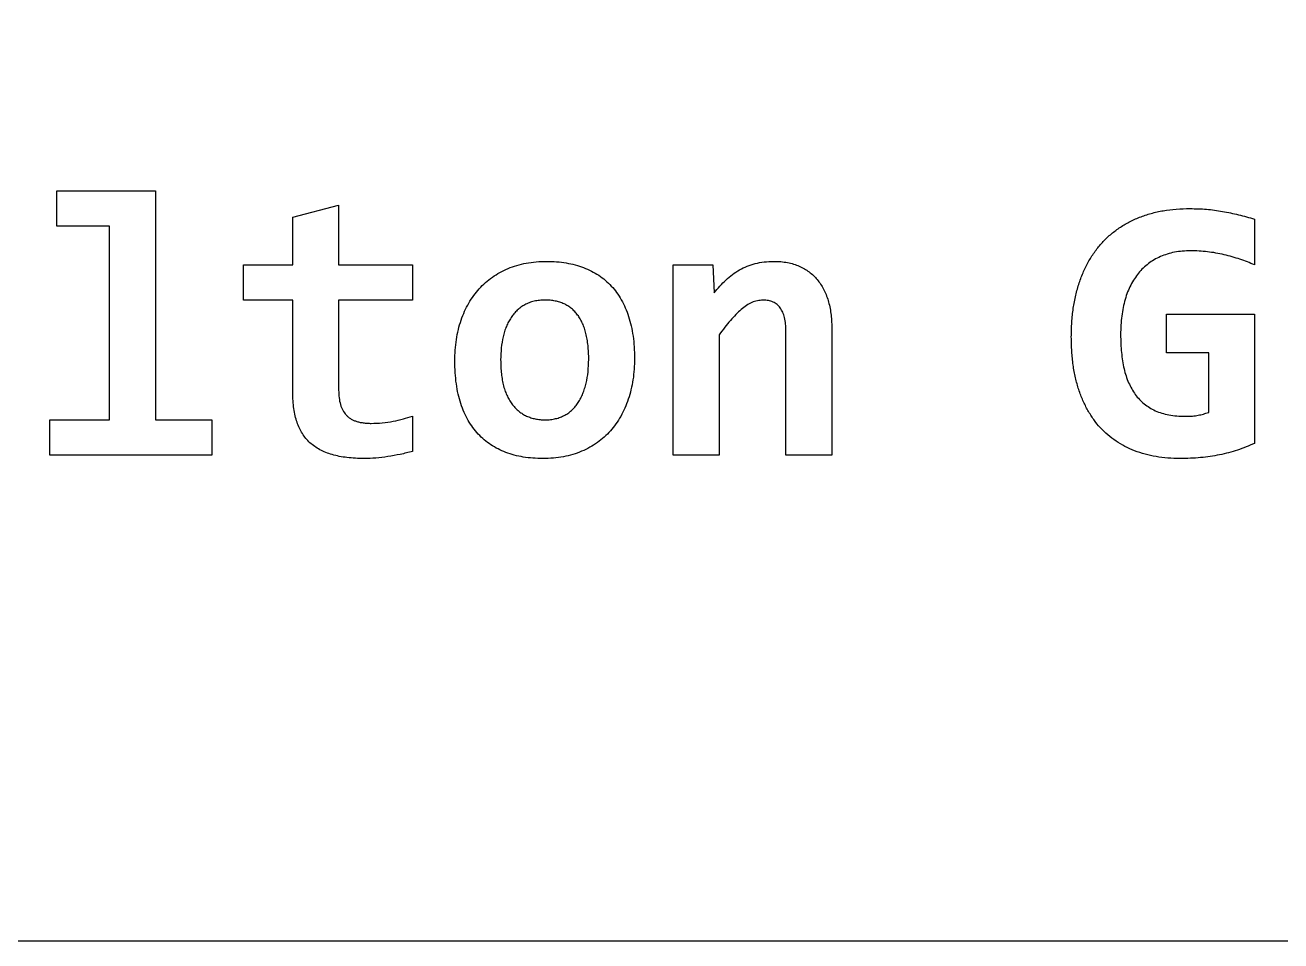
# Model space of a CAD drawing. Extents: x 0 to 260, y 0 to 99.
# Drawn here: x 159.98 to 176.39, y 0.12 to 12.09 of the extents above; entities that cross this region are included whole.
import ezdxf

# ---------------------------------------------------------------- set-up
doc = ezdxf.new("R2010")
doc.units = 0
doc.layers.get('0').update_dxf_attribs({"linetype": 'CONTINUOUS'})

msp = doc.modelspace()

# ---------------------------------------------------------------- linework, layer by layer
at = {"color": 7}
for points in [[(0.120758, 99.386226), (0.120758, 0.120751), (260.120757, 0.120751), (260.120757, 99.386226)], [(162.422933, 6.930914), (162.422933, 6.470751), (160.306266, 6.470751), (160.306266, 6.930914), (161.088512, 6.930914), (161.088512, 9.461706), (160.398293, 9.461706), (160.398293, 9.921843), (161.6867, 9.921843), (161.6867, 6.930914)], [(169.857867, 8.997892)], [(165.60296, 7.843224)], [(166.848216, 6.934539)]]:
    msp.add_lwpolyline(points, close=True, dxfattribs=at)
for points in [[(163.481271, 7.285403), (163.481269, 8.495422), (162.837064, 8.495422), (162.837064, 8.955558), (163.481269, 8.955558), (163.481269, 9.581086), (164.079457, 9.737826), (164.079457, 8.955558), (165.045758, 8.955558), (165.045758, 8.495422), (164.079454, 8.495422), (164.079454, 7.318449)], [(176.04322, 9.553834), (176.04322, 8.955585)], [(169.049023, 8.040973), (169.049023, 6.470724), (168.450834, 6.470724), (168.450834, 8.955506), (168.969216, 8.955506), (168.983583, 8.588846)], [(175.445034, 7.805177), (174.892859, 7.805177), (174.892859, 8.311325), (176.043222, 8.311325), (176.043222, 6.623177)], [(170.521495, 8.133789), (170.521487, 6.470751), (169.923299, 6.470751), (169.923299, 8.087725)], [(175.445039, 7.027989), (175.445034, 7.805177)], [(164.650319, 6.891544), (164.650319, 6.89202)], [(165.045758, 6.976925), (165.045758, 6.516762)]]:
    msp.add_lwpolyline(points, dxfattribs=at)
for points in [[(174.851896, 9.663769), (174.908062, 9.673558), (174.964741, 9.680437), (175.021573, 9.684671)], [(175.021573, 9.684671), (175.081377, 9.689169), (175.141348, 9.690492), (175.201307, 9.691814)], [(175.201307, 9.691814), (175.273301, 9.689169), (175.345302, 9.688375), (175.416991, 9.682554)], [(175.416991, 9.682554), (175.487558, 9.676733), (175.557823, 9.666679), (175.627649, 9.654508)], [(174.276716, 9.438714), (174.317679, 9.466469), (174.360184, 9.491922), (174.403972, 9.514941)], [(174.403972, 9.514941), (174.448994, 9.538488), (174.495373, 9.559682), (174.542736, 9.578202)], [(174.542736, 9.578202), (174.591668, 9.597252), (174.64165, 9.613762), (174.692284, 9.627812)], [(174.692284, 9.627812), (174.744862, 9.642364), (174.798143, 9.654402), (174.851896, 9.663769)], [(175.627649, 9.654508), (175.697658, 9.642337), (175.767227, 9.627732), (175.836154, 9.610667)], [(175.836154, 9.610667), (175.905612, 9.593469), (175.974415, 9.573652), (176.04322, 9.553834)], [(174.160961, 9.35029), (174.197746, 9.382014), (174.236486, 9.411462), (174.276716, 9.438714)], [(173.962523, 9.133861), (173.991484, 9.173707), (174.022718, 9.21186), (174.05599, 9.248188)], [(174.05599, 9.248188), (174.088983, 9.284197), (174.123982, 9.318382), (174.160961, 9.35029)], [(173.881277, 9.008052), (173.906095, 9.051391), (173.933146, 9.093486), (173.962523, 9.133861)], [(174.814489, 9.063535), (174.786388, 9.051364), (174.759019, 9.037341), (174.732524, 9.021837)], [(174.903641, 9.096608), (174.873378, 9.087083), (174.843543, 9.076235), (174.814489, 9.063535)], [(174.998547, 9.120949), (174.966482, 9.114599), (174.934832, 9.106397), (174.903641, 9.096608)], [(175.100641, 9.134708), (175.066402, 9.132062), (175.032247, 9.127564), (174.998547, 9.120949)], [(175.209205, 9.139735), (175.172986, 9.139682), (175.136768, 9.137089), (175.100641, 9.134708)], [(175.319208, 9.136824), (175.282598, 9.13947), (175.2459, 9.13947), (175.209205, 9.139735)], [(175.429212, 9.12677), (175.392633, 9.131004), (175.355962, 9.134708), (175.319208, 9.136824)], [(175.537778, 9.110895), (175.501789, 9.117245), (175.465544, 9.122272), (175.429212, 9.12677)], [(175.646345, 9.087877), (175.610324, 9.096343), (175.574182, 9.104281), (175.537778, 9.110895)], [(175.752752, 9.060572), (175.717541, 9.070626), (175.682002, 9.079622), (175.646345, 9.087877)], [(175.854127, 9.028927), (175.82052, 9.04004), (175.786788, 9.050888), (175.752752, 9.060572)], [(175.95119, 8.994426), (175.919217, 9.006861), (175.886729, 9.018238), (175.854127, 9.028927)], [(166.186051, 8.856313), (166.220751, 8.875628), (166.256563, 8.892799), (166.293178, 8.908092)], [(166.293178, 8.908092), (166.330762, 8.923703), (166.369193, 8.937434), (166.408216, 8.949076)], [(166.408216, 8.949076), (166.448169, 8.960982), (166.48874, 8.970772), (166.529724, 8.978551)], [(166.529724, 8.978551), (166.572517, 8.986488), (166.615756, 8.992309), (166.659139, 8.995749)], [(166.659139, 8.995749), (166.70433, 8.999453), (166.749677, 9.000511), (166.795024, 9.00157)], [(166.795024, 9.00157), (166.839164, 9.00157), (166.883302, 8.998924), (166.927318, 8.996542)], [(166.927318, 8.996542), (166.969215, 8.993632), (167.011001, 8.988605), (167.052421, 8.981461)], [(167.052421, 8.981461), (167.092101, 8.974582), (167.131444, 8.965851), (167.170333, 8.955532)], [(167.170333, 8.955532), (167.207541, 8.945478), (167.244334, 8.933836), (167.280336, 8.920316)], [(167.280336, 8.920316), (167.31515, 8.907087), (167.349228, 8.891926), (167.382431, 8.875019)], [(167.382431, 8.875019), (167.415094, 8.858351), (167.446907, 8.840041), (167.477337, 8.819642)], [(169.225169, 8.830411), (169.254318, 8.852106), (169.284798, 8.872188), (169.316477, 8.890074)], [(169.316477, 8.890074), (169.348229, 8.908066), (169.381186, 8.923808), (169.414978, 8.93754)], [(169.414978, 8.93754), (169.449409, 8.951563), (169.484707, 8.963205), (169.520666, 8.972756)], [(169.520666, 8.972756), (169.558674, 8.982811), (169.597422, 8.989954), (169.636421, 8.994452)], [(169.636421, 8.994452), (169.679355, 8.999215), (169.722596, 9.000538), (169.765837, 9.001596)], [(169.765837, 9.001596), (169.796568, 9.001543), (169.827297, 9.001543), (169.857867, 8.997892)], [(169.857867, 8.997839), (169.886553, 8.995193), (169.915102, 8.99096), (169.943425, 8.985668)], [(169.943425, 8.985668), (169.970342, 8.980376), (169.997057, 8.974291), (170.023232, 8.966353)], [(170.023232, 8.966353), (170.048182, 8.958681), (170.072624, 8.94942), (170.096566, 8.939022)], [(170.096566, 8.939022), (170.119691, 8.928968), (170.142331, 8.917855), (170.164151, 8.905235)], [(170.164151, 8.905235), (170.185583, 8.892799), (170.206196, 8.879041), (170.225982, 8.864251)], [(170.225982, 8.864251), (170.245297, 8.849699), (170.263833, 8.834168), (170.281343, 8.817525)], [(173.754018, 8.719735), (173.770819, 8.770694), (173.789864, 8.820938), (173.811536, 8.870019)], [(173.811536, 8.870019), (173.832359, 8.917194), (173.855642, 8.963284), (173.881277, 9.008052)], [(174.589448, 8.913992), (174.567779, 8.89309), (174.547347, 8.871103), (174.528334, 8.847847)], [(174.65775, 8.972227), (174.633832, 8.954236), (174.611038, 8.934736), (174.589448, 8.913992)], [(174.732524, 9.021837), (174.706674, 9.006755), (174.681658, 8.990245), (174.65775, 8.972227)], [(176.04322, 8.955585), (176.012705, 8.969079), (175.982191, 8.982308), (175.95119, 8.994426)], [(165.916435, 8.644223), (165.942047, 8.672507), (165.969029, 8.699574), (165.997681, 8.724736)], [(165.997681, 8.724736), (166.026423, 8.749871), (166.056847, 8.77334), (166.088272, 8.795221)], [(166.088272, 8.795221), (166.119842, 8.817181), (166.152425, 8.837687), (166.186051, 8.856313)], [(167.477337, 8.819642), (167.507166, 8.799534), (167.535664, 8.777679), (167.562895, 8.754237)], [(167.562895, 8.754237), (167.590404, 8.730425), (167.616616, 8.705368), (167.641262, 8.678725)], [(169.060521, 8.677984), (169.086027, 8.706109), (169.112541, 8.733335), (169.140328, 8.759238)], [(169.140328, 8.759238), (169.16735, 8.784373), (169.195573, 8.808318), (169.225169, 8.830411)], [(170.281343, 8.817525), (170.299176, 8.800592), (170.315946, 8.782521), (170.331672, 8.763603)], [(170.331672, 8.763603), (170.347547, 8.744553), (170.362367, 8.724524), (170.376249, 8.703913)], [(170.376249, 8.703913), (170.390325, 8.683011), (170.403425, 8.661501), (170.415074, 8.639223)], [(173.708724, 8.558683), (173.721451, 8.613002), (173.736537, 8.666766), (173.754018, 8.719735)], [(174.474412, 8.77379), (174.457241, 8.747596), (174.441276, 8.720476), (174.426959, 8.692563)], [(174.528334, 8.847847), (174.508993, 8.824299), (174.491131, 8.799375), (174.474412, 8.77379)], [(165.780548, 8.456581), (165.799916, 8.490474), (165.820905, 8.523467), (165.843818, 8.555059)], [(165.843818, 8.555059), (165.866334, 8.586094), (165.890689, 8.615781), (165.916435, 8.644223)], [(167.641262, 8.678725), (167.666133, 8.651843), (167.689419, 8.62348), (167.711004, 8.5939)], [(167.711004, 8.5939), (167.733176, 8.563472), (167.753578, 8.531749), (167.772117, 8.498993)], [(168.983583, 8.588846), (169.008877, 8.618876), (169.034153, 8.648906), (169.060521, 8.677984)], [(170.415074, 8.639223), (170.427245, 8.615939), (170.437829, 8.591809), (170.447428, 8.567309)], [(170.447428, 8.567309), (170.457349, 8.541909), (170.466239, 8.516377), (170.474029, 8.490394)], [(173.676368, 8.388292), (173.684861, 8.445495), (173.695524, 8.50238), (173.708724, 8.558683)], [(174.386698, 8.601969), (174.374262, 8.569849), (174.363282, 8.537226), (174.353625, 8.504179)], [(174.426959, 8.692563), (174.411878, 8.663141), (174.398625, 8.632793), (174.386698, 8.601969)], [(165.725906, 8.349451), (165.742443, 8.385963), (165.760649, 8.421735), (165.780548, 8.456581)], [(166.459276, 8.401362), (166.442872, 8.389191), (166.427481, 8.375698), (166.412542, 8.361833)], [(166.511761, 8.434435), (166.493558, 8.424646), (166.475894, 8.413533), (166.459276, 8.401362)], [(166.569279, 8.461052), (166.549567, 8.453379), (166.530367, 8.444648), (166.511761, 8.434435)], [(166.632549, 8.480367), (166.611065, 8.47534), (166.589877, 8.46899), (166.569279, 8.461052)], [(166.701571, 8.491744), (166.678367, 8.489098), (166.655276, 8.485658), (166.632549, 8.480367)], [(166.776352, 8.495448), (166.751376, 8.495422), (166.726402, 8.495422), (166.701571, 8.491744)], [(166.844662, 8.492538), (166.821961, 8.495183), (166.799167, 8.495183), (166.776352, 8.495448)], [(166.908652, 8.483277), (166.887485, 8.487511), (166.866126, 8.490686), (166.844662, 8.492538)], [(166.968326, 8.468196), (166.948773, 8.474546), (166.9288, 8.479308), (166.908652, 8.483277)], [(167.023688, 8.4465), (167.005696, 8.454702), (166.987204, 8.462111), (166.968326, 8.468196)], [(167.074736, 8.419195), (167.058306, 8.429249), (167.041224, 8.43851), (167.023688, 8.4465)], [(167.12147, 8.386122), (167.106653, 8.398028), (167.090998, 8.409141), (167.074736, 8.419195)], [(167.163888, 8.346567), (167.150632, 8.36059), (167.136482, 8.373925), (167.12147, 8.386122)], [(167.772117, 8.498993), (167.79122, 8.465206), (167.808378, 8.430334), (167.823883, 8.394748)], [(167.823883, 8.394748), (167.840075, 8.357574), (167.854463, 8.319659), (167.86702, 8.281136)], [(169.337334, 8.373158), (169.313283, 8.351991), (169.290624, 8.329316), (169.268312, 8.306297)], [(169.406356, 8.426365), (169.382093, 8.410226), (169.359143, 8.392366), (169.337334, 8.373158)], [(169.477534, 8.465206), (169.452637, 8.454623), (169.428927, 8.441394), (169.406356, 8.426365)], [(169.549432, 8.487431), (169.524799, 8.482669), (169.500653, 8.474996), (169.477534, 8.465206)], [(169.623489, 8.495369), (169.598644, 8.492723), (169.573803, 8.492194), (169.549432, 8.487431)], [(169.69395, 8.489019), (169.670719, 8.493252), (169.647111, 8.49431), (169.623489, 8.495369)], [(169.754346, 8.470233), (169.735138, 8.478964), (169.714701, 8.48505), (169.69395, 8.489019)], [(169.806112, 8.437875), (169.790316, 8.450839), (169.772896, 8.461687), (169.754346, 8.470233)], [(169.84853, 8.393292), (169.836333, 8.409697), (169.822043, 8.424857), (169.806112, 8.437875)], [(169.880886, 8.336513), (169.872049, 8.356357), (169.861492, 8.375751), (169.84853, 8.393292)], [(170.474029, 8.490394), (170.482125, 8.463381), (170.489004, 8.435996), (170.494878, 8.408427)], [(170.494878, 8.408427), (170.501016, 8.37964), (170.50607, 8.350615), (170.509986, 8.321432)], [(173.656948, 8.206391), (173.660837, 8.267245), (173.667399, 8.32794), (173.676368, 8.388292)], [(174.327749, 8.399219), (174.320314, 8.362098), (174.314599, 8.324633), (174.309783, 8.287062)], [(174.353625, 8.504179), (174.343491, 8.469572), (174.334839, 8.434541), (174.327749, 8.399219)], [(165.643944, 8.110029), (165.653918, 8.151781), (165.665931, 8.193082), (165.679893, 8.233696)], [(165.679893, 8.233696), (165.693413, 8.27296), (165.708769, 8.311616), (165.725906, 8.349451)], [(166.298944, 8.210836), (166.288598, 8.191521), (166.279364, 8.171466), (166.270903, 8.151172)], [(166.332016, 8.266213), (166.320216, 8.248221), (166.309051, 8.229806), (166.298944, 8.210836)], [(166.369405, 8.317251), (166.355805, 8.301112), (166.343608, 8.283861), (166.332016, 8.266213)], [(166.412542, 8.361833), (166.397408, 8.347811), (166.382734, 8.333047), (166.369405, 8.317251)], [(167.201996, 8.300556), (167.190222, 8.316696), (167.177522, 8.332041), (167.163888, 8.346567)], [(167.235785, 8.248777), (167.225414, 8.266504), (167.214195, 8.28394), (167.201996, 8.300556)], [(167.265265, 8.191257), (167.256508, 8.210836), (167.246612, 8.23015), (167.235785, 8.248777)], [(167.86702, 8.281136), (167.880197, 8.240734), (167.891362, 8.199644), (167.900813, 8.158184)], [(169.197134, 8.229383), (169.171972, 8.200464), (169.148035, 8.170487), (169.124516, 8.140218)], [(169.268312, 8.306297), (169.24397, 8.281162), (169.220057, 8.255736), (169.197134, 8.229383)], [(169.904619, 8.266054), (169.898719, 8.290131), (169.89094, 8.313785), (169.880886, 8.336513)], [(169.918272, 8.183372), (169.915573, 8.21118), (169.911287, 8.238882), (169.904619, 8.266054)], [(170.509986, 8.321432), (170.51406, 8.29111), (170.516918, 8.260657), (170.518611, 8.230124)], [(170.518611, 8.230124), (170.520463, 8.19803), (170.520992, 8.165909), (170.521495, 8.133789)], [(173.650465, 8.015123), (173.651788, 8.078941), (173.652847, 8.142732), (173.656948, 8.206391)], [(174.309783, 8.287062), (174.304756, 8.247851), (174.300629, 8.20856), (174.298274, 8.169137)], [(165.618782, 7.979881), (165.625555, 8.02359), (165.633678, 8.067035), (165.643944, 8.110029)], [(166.24717, 8.086455), (166.239973, 8.063701), (166.233888, 8.040682), (166.228464, 8.017425)], [(166.270903, 8.151172), (166.262066, 8.130006), (166.254102, 8.108363), (166.24717, 8.086455)], [(167.289713, 8.127995), (167.282437, 8.149426), (167.274473, 8.170619), (167.265265, 8.191257)], [(167.310562, 8.058251), (167.304556, 8.081798), (167.297518, 8.105002), (167.289713, 8.127995)], [(167.326384, 7.982765), (167.322177, 8.008165), (167.316938, 8.033353), (167.310562, 8.058251)], [(167.900813, 8.158184), (167.910788, 8.114448), (167.918884, 8.070316), (167.925261, 8.025892)], [(169.124516, 8.140218), (169.09901, 8.107384), (169.07402, 8.074205), (169.049023, 8.040973)], [(169.923299, 8.087725), (169.92224, 8.11966), (169.921447, 8.151569), (169.918272, 8.183372)], [(174.298274, 8.169137), (174.295893, 8.127518), (174.295231, 8.085767), (174.294676, 8.044042)], [(174.294676, 8.044042), (174.295205, 8.003958), (174.295734, 7.963927), (174.29756, 7.923948)], [(165.60296, 7.843277), (165.606188, 7.888997), (165.611744, 7.934558), (165.618782, 7.979881)], [(166.228464, 8.017425), (166.217219, 7.969112), (166.208911, 7.920085), (166.204016, 7.870767)], [(167.337179, 7.900797), (167.334269, 7.928208), (167.330908, 7.955566), (167.326384, 7.982765)], [(167.344376, 7.813088), (167.342788, 7.842377), (167.340301, 7.871613), (167.337179, 7.900797)], [(167.925261, 8.025892), (167.931954, 7.97914), (167.936743, 7.932124), (167.939627, 7.884975)], [(167.939627, 7.884975), (167.942723, 7.834731), (167.943702, 7.784354), (167.944654, 7.73403)], [(173.656948, 7.825311), (173.653111, 7.888494), (173.651788, 7.951809), (173.650465, 8.015123)], [(174.29756, 7.923948), (174.299412, 7.885769), (174.302401, 7.847669), (174.306185, 7.809622)], [(165.597933, 7.699343), (165.598726, 7.747418), (165.59952, 7.795413), (165.60296, 7.843224)], [(166.204016, 7.870767), (166.198883, 7.818961), (166.197481, 7.766838), (166.196105, 7.714689)], [(166.196105, 7.714689), (166.196333, 7.68323), (166.196634, 7.651798), (166.198222, 7.620445)], [(167.337867, 7.558691), (167.343503, 7.612137), (167.344984, 7.665953), (167.346492, 7.719663)], [(167.346492, 7.719663), (167.346228, 7.750805), (167.345963, 7.781973), (167.344376, 7.813088)], [(167.944654, 7.73403), (167.943596, 7.686299), (167.942802, 7.638568), (167.939627, 7.590943)], [(173.674913, 7.647009), (173.666446, 7.706143), (173.660573, 7.765674), (173.656948, 7.825311)], [(174.306185, 7.809622), (174.30981, 7.773321), (174.31407, 7.737073), (174.319838, 7.701063)], [(165.60296, 7.545435), (165.599891, 7.596658), (165.598912, 7.647988), (165.597933, 7.699343)], [(166.198222, 7.620445), (166.199809, 7.590917), (166.202826, 7.561442), (166.206133, 7.532021)], [(167.311991, 7.408434), (167.323527, 7.45799), (167.332549, 7.508182), (167.337867, 7.558691)], [(167.939627, 7.590943), (167.936611, 7.545488), (167.931531, 7.500112), (167.92452, 7.455053)], [(173.70583, 7.480189), (173.693235, 7.535354), (173.682917, 7.591023), (173.674913, 7.647009)], [(174.319838, 7.701063), (174.325314, 7.666826), (174.332141, 7.632774), (174.339972, 7.59896)], [(174.339972, 7.59896), (174.347354, 7.566999), (174.355662, 7.535222), (174.365849, 7.504054)], [(165.617327, 7.40092), (165.610633, 7.448889), (165.605844, 7.497122), (165.60296, 7.545435)], [(165.641774, 7.266485), (165.631641, 7.310908), (165.623624, 7.355808), (165.617327, 7.40092)], [(166.206133, 7.532021), (166.209255, 7.504345), (166.212668, 7.476696), (166.217642, 7.449338)], [(166.217642, 7.449338), (166.222273, 7.423674), (166.228252, 7.398327), (166.234893, 7.373138)], [(167.293285, 7.33869), (167.300481, 7.361708), (167.306514, 7.384965), (167.311991, 7.408434)], [(167.92452, 7.455053), (167.917693, 7.411106), (167.909015, 7.36745), (167.898643, 7.324217)], [(173.748248, 7.325619), (173.731632, 7.376419), (173.717723, 7.428092), (173.70583, 7.480189)], [(174.365849, 7.504054), (174.375612, 7.474289), (174.387095, 7.445079), (174.399641, 7.416345)], [(174.399641, 7.416345), (174.4116, 7.388908), (174.424538, 7.361894), (174.439186, 7.335806)], [(163.48487, 7.176844), (163.482753, 7.212986), (163.481986, 7.249208), (163.481271, 7.285403)], [(164.079454, 7.318449), (164.080777, 7.284847), (164.081836, 7.251218), (164.085937, 7.217802)], [(165.676284, 7.142104), (165.66279, 7.182956), (165.651333, 7.224522), (165.641774, 7.266485)], [(166.234893, 7.373138), (166.241164, 7.349326), (166.248017, 7.325725), (166.256457, 7.302653)], [(166.256457, 7.302653), (166.264421, 7.280958), (166.273787, 7.259632), (166.283778, 7.238677)], [(166.283778, 7.238677), (166.29325, 7.218833), (166.303277, 7.199228), (166.314694, 7.180442)], [(167.242231, 7.21288), (167.252338, 7.232459), (167.261254, 7.252779), (167.269552, 7.273258)], [(167.269552, 7.273258), (167.278283, 7.294689), (167.286326, 7.316571), (167.293285, 7.33869)], [(167.898643, 7.324217), (167.888642, 7.282519), (167.877053, 7.241191), (167.863414, 7.200551)], [(173.802892, 7.183273), (173.782281, 7.229734), (173.764048, 7.277306), (173.748248, 7.325619)], [(174.439186, 7.335806), (174.453447, 7.310406), (174.469338, 7.285932), (174.486636, 7.26249)], [(174.486636, 7.26249), (174.503517, 7.239471), (174.521738, 7.217722), (174.541281, 7.197058)], [(163.494924, 7.076911), (163.490214, 7.110063), (163.486907, 7.143427), (163.48487, 7.176844)], [(163.512175, 6.983434), (163.505057, 7.014311), (163.499369, 7.045531), (163.494924, 7.076911)], [(164.085937, 7.217802), (164.089456, 7.188142), (164.095144, 7.158641), (164.103902, 7.130092)], [(164.103902, 7.130092), (164.11176, 7.104428), (164.122079, 7.079636), (164.134816, 7.056035)], [(164.134816, 7.056035), (164.146696, 7.034075), (164.160692, 7.012988), (164.177237, 6.994202)], [(165.720141, 7.027778), (165.703737, 7.065163), (165.689087, 7.103343), (165.676284, 7.142104)], [(166.314694, 7.180442), (166.32578, 7.162186), (166.338163, 7.14475), (166.35136, 7.127949)], [(166.35136, 7.127949), (166.363981, 7.11181), (166.377342, 7.096464), (166.391624, 7.081938)], [(166.391624, 7.081938), (166.405647, 7.067651), (166.420591, 7.054263), (166.436199, 7.041668)], [(167.084775, 7.023783), (167.101364, 7.035689), (167.117361, 7.048653), (167.132228, 7.062597)], [(167.132228, 7.062597), (167.146912, 7.076355), (167.160482, 7.091489), (167.173209, 7.107179)], [(167.173209, 7.107179), (167.186306, 7.123319), (167.198503, 7.140146), (167.209877, 7.157503)], [(167.209877, 7.157503), (167.221598, 7.175495), (167.232473, 7.193857), (167.242231, 7.21288)], [(167.818117, 7.084081), (167.801846, 7.047304), (167.783992, 7.011215), (167.764195, 6.976237)], [(167.863414, 7.200551), (167.850159, 7.161048), (167.834987, 7.122181), (167.818117, 7.084081)], [(173.868318, 7.053125), (173.844426, 7.095432), (173.822574, 7.13885), (173.802892, 7.183273)], [(174.541281, 7.197058), (174.56041, 7.17695), (174.580796, 7.157794), (174.602391, 7.140252)], [(174.602391, 7.140252), (174.624299, 7.122525), (174.647421, 7.106227), (174.671413, 7.091357)], [(174.671413, 7.091357), (174.695967, 7.076276), (174.721404, 7.062465), (174.747626, 7.050373)], [(163.535908, 6.898608), (163.526621, 6.926469), (163.518789, 6.954832), (163.512175, 6.983434)], [(163.566824, 6.820953), (163.554865, 6.846088), (163.544732, 6.87215), (163.535908, 6.898608)], [(164.177237, 6.994202), (164.185439, 6.984942), (164.194249, 6.976211), (164.203838, 6.968273)], [(164.203838, 6.968273), (164.213574, 6.960336), (164.224078, 6.953456), (164.234754, 6.946577)], [(164.234754, 6.946577), (164.245973, 6.939433), (164.25735, 6.932819), (164.269267, 6.927263)], [(164.269267, 6.927263), (164.281781, 6.921177), (164.294878, 6.916415), (164.308091, 6.912181)], [(164.308091, 6.912181), (164.3223, 6.907419), (164.336653, 6.903186), (164.351229, 6.900011)], [(164.351229, 6.900011), (164.366866, 6.896571), (164.382773, 6.89419), (164.398682, 6.892073)], [(164.398682, 6.892073), (164.415668, 6.889427), (164.432663, 6.887575), (164.449728, 6.886252)], [(164.505087, 6.883606), (164.553585, 6.887046), (164.602086, 6.887046), (164.650319, 6.891544)], [(164.650319, 6.89202), (164.697574, 6.896518), (164.744577, 6.903926), (164.791239, 6.912922)], [(164.791239, 6.912922), (164.836147, 6.921653), (164.88074, 6.931708), (164.92497, 6.943138)], [(164.92497, 6.943138), (164.965436, 6.953721), (165.005597, 6.965363), (165.045758, 6.976925)], [(165.772626, 6.922818), (165.753232, 6.95679), (165.73587, 6.991927), (165.720141, 7.027778)], [(165.83374, 6.828626), (165.811647, 6.858868), (165.791192, 6.8903), (165.772626, 6.922818)], [(166.436199, 7.041668), (166.451333, 7.029498), (166.467115, 7.018121), (166.483652, 7.007881)], [(166.483652, 7.007881), (166.500268, 6.997562), (166.517648, 6.988567), (166.535418, 6.980576)], [(166.535418, 6.980576), (166.55325, 6.972374), (166.571483, 6.96523), (166.590062, 6.95888)], [(166.590062, 6.95888), (166.609138, 6.95253), (166.628601, 6.947239), (166.648297, 6.943005)], [(166.648297, 6.943005), (166.668934, 6.938507), (166.68985, 6.935597), (166.710849, 6.933745)], [(166.710849, 6.933745), (166.732598, 6.931099), (166.754434, 6.931099), (166.776297, 6.930835)], [(166.776297, 6.930835), (166.800347, 6.930914), (166.824361, 6.930914), (166.848216, 6.934539)], [(166.848232, 6.934618), (166.870483, 6.937264), (166.892584, 6.940968), (166.914378, 6.945995)], [(166.914378, 6.945995), (166.935359, 6.951022), (166.956023, 6.957108), (166.976211, 6.964781)], [(166.976211, 6.964781), (166.99571, 6.971924), (167.014758, 6.980656), (167.033009, 6.99071)], [(167.033009, 6.99071), (167.050974, 7.000499), (167.068161, 7.011876), (167.084775, 7.023783)], [(167.764195, 6.976237), (167.744881, 6.942079), (167.723698, 6.90898), (167.700926, 6.877018)], [(173.943809, 6.934486), (173.916372, 6.972506), (173.89139, 7.0123), (173.868318, 7.053125)], [(174.030807, 6.828097), (173.999792, 6.861858), (173.97063, 6.897338), (173.943809, 6.934486)], [(174.747626, 7.050373), (174.77514, 7.037673), (174.803512, 7.026825), (174.832465, 7.018041)], [(174.832465, 7.018041), (174.862882, 7.008781), (174.893936, 7.001637), (174.925212, 6.995816)], [(174.925212, 6.995816), (174.959018, 6.989466), (174.993083, 6.984439), (175.027307, 6.981529)], [(175.027307, 6.981529), (175.063851, 6.978354), (175.100581, 6.977824), (175.137313, 6.977295)], [(175.137313, 6.977295), (175.154325, 6.977216), (175.171359, 6.977269), (175.188364, 6.977189)], [(175.188364, 6.977189), (175.202996, 6.977189), (175.21763, 6.979835), (175.232221, 6.9801)], [(175.232221, 6.9801), (175.245424, 6.9801), (175.2586, 6.982746), (175.271766, 6.984333)], [(175.271766, 6.984333), (175.284281, 6.986979), (175.296769, 6.987773), (175.309152, 6.990154)], [(175.309152, 6.990154), (175.320979, 6.9928), (175.3327, 6.995181), (175.344381, 6.998092)], [(175.344381, 6.998092), (175.355202, 7.000737), (175.366024, 7.003648), (175.376737, 7.006823)], [(175.376737, 7.006823), (175.387796, 7.009998), (175.398803, 7.013437), (175.40981, 7.016877)], [(175.40981, 7.016877), (175.421531, 7.020581), (175.433278, 7.024021), (175.445039, 7.027989)], [(163.605647, 6.751209), (163.591306, 6.773698), (163.578244, 6.796902), (163.566824, 6.820953)], [(163.651663, 6.687947), (163.634941, 6.708055), (163.619691, 6.729196), (163.605647, 6.751209)], [(164.449728, 6.886252), (164.468117, 6.886252), (164.486609, 6.883606), (164.505087, 6.883606)], [(165.903481, 6.743774), (165.878558, 6.770629), (165.855362, 6.799046), (165.83374, 6.828626)], [(165.981848, 6.669003), (165.954268, 6.692286), (165.928048, 6.717316), (165.903481, 6.743774)], [(167.629028, 6.786425), (167.603734, 6.757876), (167.576802, 6.730757), (167.548502, 6.705171)], [(167.700926, 6.877018), (167.678542, 6.845586), (167.65461, 6.815265), (167.629028, 6.786425)], [(174.127869, 6.733905), (174.093637, 6.763247), (174.061326, 6.794839), (174.030807, 6.828097)], [(174.234996, 6.652652), (174.19782, 6.677787), (174.161897, 6.704722), (174.127869, 6.733905)], [(163.705585, 6.631855), (163.686376, 6.649318), (163.668295, 6.668024), (163.651663, 6.687947)], [(163.766698, 6.58296), (163.74532, 6.598042), (163.7249, 6.614287), (163.705585, 6.631855)], [(163.83572, 6.540548), (163.811934, 6.553512), (163.788818, 6.567456), (163.766698, 6.58296)], [(166.068126, 6.604312), (166.03812, 6.624156), (166.009309, 6.645772), (165.981848, 6.669003)], [(166.162313, 6.549649), (166.129946, 6.566053), (166.098424, 6.584283), (166.068126, 6.604312)], [(167.360849, 6.571451), (167.326072, 6.552136), (167.290361, 6.534436), (167.253722, 6.518958)], [(167.459348, 6.633284), (167.427764, 6.610794), (167.394752, 6.590316), (167.360849, 6.571451)], [(167.548502, 6.705171), (167.520168, 6.679507), (167.490452, 6.65543), (167.459348, 6.633284)], [(174.351471, 6.582907), (174.311344, 6.603809), (174.272533, 6.627304), (174.234996, 6.652652)], [(174.478011, 6.526128), (174.434836, 6.542797), (174.392466, 6.561529), (174.351471, 6.582907)], [(175.933219, 6.575737), (175.896093, 6.560656), (175.858411, 6.547136), (175.82034, 6.534753)], [(176.043222, 6.623177), (176.006739, 6.607037), (175.970255, 6.59066), (175.933219, 6.575737)], [(163.911931, 6.504591), (163.885896, 6.515174), (163.860451, 6.52708), (163.83572, 6.540548)], [(163.996053, 6.475831), (163.967565, 6.484033), (163.939411, 6.493558), (163.911931, 6.504591)], [(164.08808, 6.453606), (164.057113, 6.459691), (164.026395, 6.467099), (163.996053, 6.475831)], [(164.188738, 6.437731), (164.155017, 6.441964), (164.121404, 6.446991), (164.08808, 6.453606)], [(164.298021, 6.427676), (164.261504, 6.430322), (164.225057, 6.433233), (164.188738, 6.437731)], [(164.415216, 6.424766), (164.376124, 6.42474), (164.337032, 6.42474), (164.298021, 6.427676)], [(164.564761, 6.431116), (164.515022, 6.427412), (164.465119, 6.426089), (164.415216, 6.424766)], [(164.722937, 6.449901), (164.670433, 6.441964), (164.617688, 6.435085), (164.564761, 6.431116)], [(164.884706, 6.479376), (164.831091, 6.467999), (164.777142, 6.458209), (164.722937, 6.449901)], [(165.045758, 6.516762), (164.992188, 6.503797), (164.938615, 6.490832), (164.884706, 6.479376)], [(166.264407, 6.504353), (166.229604, 6.517582), (166.195513, 6.532769), (166.162313, 6.549649)], [(166.374411, 6.469137), (166.337149, 6.478926), (166.300399, 6.490568), (166.264407, 6.504353)], [(166.491602, 6.444795), (166.452198, 6.451145), (166.413029, 6.459082), (166.374411, 6.469137)], [(166.615986, 6.429714), (166.574348, 6.432889), (166.532846, 6.43818), (166.491602, 6.444795)], [(166.74756, 6.424687), (166.70365, 6.424713), (166.659743, 6.427332), (166.615986, 6.429714)], [(166.885604, 6.430507), (166.839715, 6.426803), (166.793638, 6.425745), (166.74756, 6.424687)], [(167.016459, 6.448499), (166.973179, 6.440297), (166.929477, 6.434212), (166.885604, 6.430507)], [(167.138686, 6.477974), (167.098477, 6.466067), (167.057657, 6.456278), (167.016459, 6.448499)], [(167.253722, 6.518958), (167.216214, 6.503083), (167.177739, 6.489536), (167.138686, 6.477974)], [(174.613895, 6.481546), (174.567895, 6.493981), (174.522524, 6.508956), (174.478011, 6.526128)], [(174.757691, 6.449901), (174.709286, 6.458103), (174.661256, 6.468687), (174.613895, 6.481546)], [(174.910115, 6.431116), (174.859072, 6.43482), (174.808179, 6.44117), (174.757691, 6.449901)], [(175.071164, 6.424766), (175.017427, 6.42474), (174.963688, 6.427412), (174.910115, 6.431116)], [(175.207771, 6.427676), (175.162268, 6.425031), (175.116718, 6.425031), (175.071164, 6.424766)], [(175.340063, 6.436937), (175.296055, 6.432703), (175.251936, 6.429528), (175.207771, 6.427676)], [(175.465883, 6.452018), (175.424063, 6.445933), (175.382113, 6.440906), (175.340063, 6.436937)], [(175.58739, 6.47292), (175.547131, 6.464718), (175.506568, 6.457839), (175.465883, 6.452018)], [(175.705302, 6.500966), (175.666254, 6.490647), (175.626969, 6.481122), (175.58739, 6.47292)], [(175.82034, 6.534753), (175.782327, 6.522318), (175.743931, 6.511205), (175.705302, 6.500966)]]:
    msp.add_open_spline(points, degree=3, dxfattribs=at)

doc.saveas('drawing.dxf')
